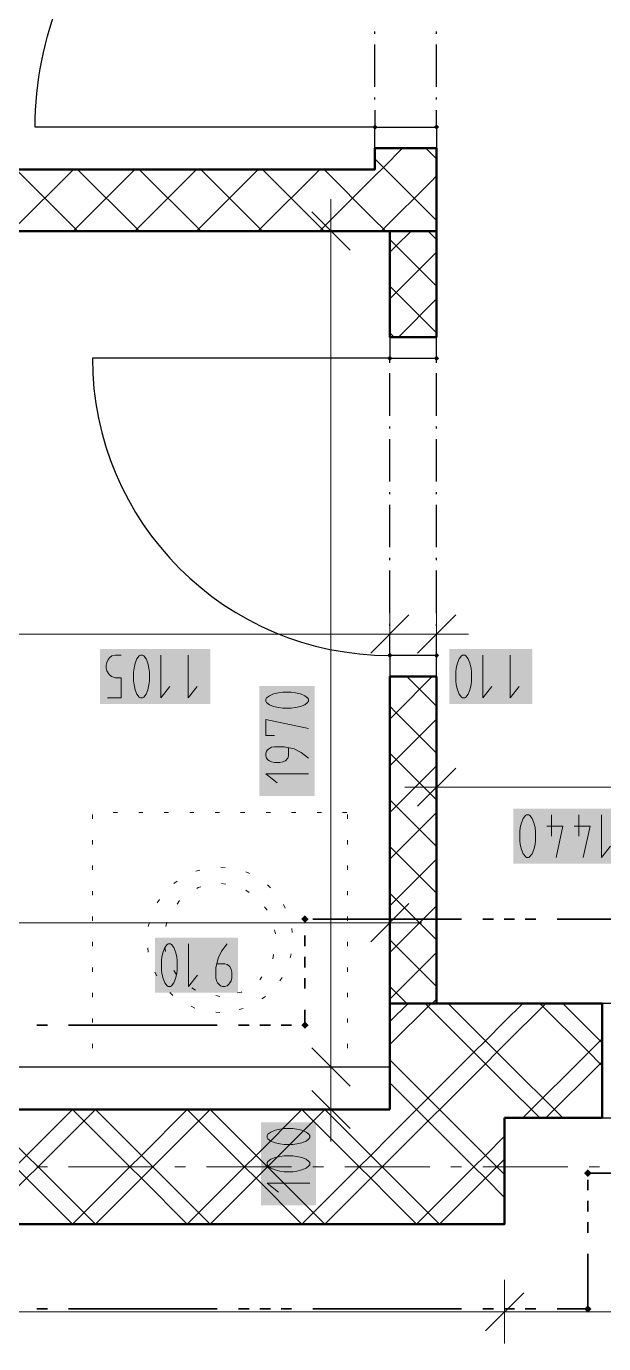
# Model space of a CAD drawing. Header units: millimetres. Extents: x 0 to 594, y 0 to 420.
# Drawn here: x 201.73 to 214.18, y 233.73 to 262.16 of the extents above; entities that cross this region are included whole.
import ezdxf

# ---------------------------------------------------------------- set-up
doc = ezdxf.new("R2010")
doc.units = ezdxf.units.MM
doc.header["$LTSCALE"] = 8
for name, color, linetype in [('PDF_Dvere', 7, 'Continuous'), ('PDF_Instalacni prizdivka do 1m', 7, 'Continuous'), ('PDF_Koty delkove', 7, 'Continuous'), ('PDF_Osy hlavni', 7, 'Continuous'), ('PDF_Pozarni useky', 7, 'Continuous'), ('PDF_Pricky zdene', 7, 'Continuous'), ('PDF_Sanita', 7, 'Continuous'), ('PDF_Steny akusticke', 7, 'Continuous')]:
    doc.layers.add(name, color=color, linetype=linetype)

msp = doc.modelspace()

# ---------------------------------------------------------------- linework, layer by layer
at = {"layer": 'PDF_Dvere', "lineweight": 25}
for points in [[(209.248, 260.352), (209.248, 259.988), (201.921, 259.988, -0.414214), (209.248, 267.315), (209.248, 266.535)], [(209.569, 254.997), (203.157, 254.997, 0.414213), (209.569, 248.586), (209.569, 248.996)]]:
    msp.add_lwpolyline(points, format="xyb", dxfattribs=at)
for points in [[(209.248, 262.001), (209.248, 262.047)], [(210.576, 262.001), (210.576, 262.047)], [(209.248, 260.856), (209.248, 261.772)], [(210.576, 260.856), (210.576, 261.772)], [(209.248, 260.581), (209.248, 260.627)], [(210.576, 260.581), (210.576, 260.627)], [(210.576, 259.988), (210.576, 260.352)], [(209.569, 254.903), (209.569, 254.949)], [(210.576, 254.903), (210.576, 254.949)], [(209.569, 253.758), (209.569, 254.674)], [(210.576, 253.758), (210.576, 254.674)], [(209.569, 253.483), (209.569, 253.529)], [(210.576, 253.483), (210.576, 253.529)], [(209.569, 252.339), (209.569, 253.254)], [(210.576, 252.339), (210.576, 253.254)], [(209.569, 252.064), (209.569, 252.11)], [(210.576, 252.064), (210.576, 252.11)], [(209.569, 250.919), (209.569, 251.835)], [(210.576, 250.919), (210.576, 251.835)], [(209.569, 250.644), (209.569, 250.69)], [(210.576, 250.644), (210.576, 250.69)], [(209.569, 249.499), (209.569, 250.415)], [(210.576, 249.499), (210.576, 250.415)], [(209.569, 249.225), (209.569, 249.27)], [(210.576, 249.225), (210.576, 249.27)], [(210.576, 248.586), (210.576, 248.996)]]:
    msp.add_lwpolyline(points, dxfattribs=at)
for points in [[(210.576, 259.988), (210.576, 259.53), (209.248, 259.53), (209.248, 259.988)], [(210.576, 254.997), (210.576, 255.455), (209.569, 255.455), (209.569, 254.997)], [(210.576, 248.128), (210.576, 248.586), (209.569, 248.586), (209.569, 248.128)], [(214.148, 238.603), (214.606, 238.603), (214.606, 241.075), (214.148, 241.075)]]:
    msp.add_lwpolyline(points, close=True, dxfattribs=at)
at = {"layer": 'PDF_Dvere', "lineweight": 25, "transparency": 33554559}
for points in [[(209.248, 259.931), (209.191, 259.988), (209.305, 259.988), (209.248, 260.046)], [(210.576, 259.931), (210.519, 259.988), (210.633, 259.988), (210.576, 260.046)], [(209.569, 254.939), (209.511, 254.997), (209.626, 254.997), (209.569, 255.054)], [(210.576, 254.939), (210.519, 254.997), (210.633, 254.997), (210.576, 255.054)], [(209.569, 248.528), (209.511, 248.586), (209.626, 248.586), (209.569, 248.643)], [(210.576, 248.528), (210.519, 248.586), (210.633, 248.586), (210.576, 248.643)]]:
    msp.add_solid(points, dxfattribs=at)
at = {"layer": 'PDF_Instalacni prizdivka do 1m', "lineweight": 25}
msp.add_lwpolyline([(201.234, 238.786), (209.569, 238.786), (209.569, 239.702), (201.234, 239.702)], close=True, dxfattribs=at)
at = {"layer": 'PDF_Koty delkove', "lineweight": 18}
for points in [[(208.299, 257.744), (208.299, 258.431)], [(208.711, 257.332), (207.887, 258.157)], [(208.986, 257.744), (208.299, 257.744), (207.612, 257.744)], [(208.299, 238.786), (208.299, 239.702), (208.299, 257.744)], [(209.569, 249.734), (209.569, 249.047), (209.569, 248.36)], [(210.576, 249.734), (210.576, 249.047), (210.576, 248.36)], [(209.981, 249.459), (209.156, 248.635)], [(210.988, 249.459), (210.164, 248.635)], [(210.576, 249.047), (209.569, 249.047), (204.276, 249.047), (199.448, 249.047), (179.757, 249.047), (178.246, 249.047), (176.368, 249.047)], [(210.576, 249.047), (211.263, 249.047)], [(203.48, 247.673), (203.774, 247.673), (203.774, 248.1), (203.651, 248.1), (203.566, 248.131), (203.517, 248.177), (203.469, 248.253), (203.456, 248.313), (203.456, 248.375), (203.469, 248.436), (203.493, 248.497), (203.53, 248.542), (203.578, 248.574), (203.651, 248.589), (203.774, 248.589)], [(204.63, 248.589), (204.63, 247.673), (204.826, 247.917)], [(205.218, 248.589), (205.218, 247.673), (205.413, 247.917)], [(211.575, 248.589), (211.575, 247.673), (211.77, 247.917)], [(212.162, 248.589), (212.162, 247.673), (212.357, 247.917)], [(207.444, 247.79), (207.261, 247.79), (207.17, 247.778), (207.063, 247.753), (206.972, 247.717), (206.91, 247.668), (206.896, 247.643), (206.896, 247.595), (206.91, 247.57), (206.972, 247.521), (207.063, 247.485), (207.17, 247.46), (207.261, 247.447), (207.444, 247.447)], [(207.444, 247.447), (207.536, 247.46), (207.643, 247.485), (207.734, 247.521), (207.796, 247.57), (207.811, 247.595), (207.811, 247.643), (207.796, 247.668), (207.734, 247.717), (207.643, 247.753), (207.536, 247.778), (207.444, 247.79)], [(207.078, 246.86), (206.896, 246.86), (206.896, 247.203), (207.811, 247.008)], [(207.811, 246.371), (207.658, 246.494), (207.505, 246.567), (207.292, 246.616), (207.078, 246.616), (207.017, 246.603), (206.972, 246.579), (206.941, 246.555), (206.91, 246.518), (206.896, 246.469), (206.896, 246.421), (206.91, 246.371), (206.941, 246.335), (206.972, 246.31), (207.017, 246.286), (207.078, 246.273), (207.2, 246.273), (207.261, 246.286), (207.322, 246.31), (207.368, 246.371), (207.384, 246.421), (207.384, 246.592)], [(210.576, 246.428), (210.576, 245.741), (210.576, 245.054)], [(207.811, 246.029), (206.896, 246.029), (207.139, 245.833)], [(210.988, 246.153), (210.164, 245.329)], [(210.576, 245.741), (209.889, 245.741)], [(234.068, 245.741), (231.65, 245.741), (230.298, 245.741), (228.252, 245.741), (224.772, 245.741), (223.765, 245.741), (210.576, 245.741)], [(212.588, 244.243), (212.637, 244.304), (212.674, 244.396), (212.699, 244.503), (212.711, 244.594), (212.711, 244.777), (212.699, 244.869), (212.674, 244.976), (212.637, 245.067), (212.588, 245.129), (212.564, 245.144), (212.515, 245.144), (212.49, 245.129), (212.442, 245.067), (212.405, 244.976), (212.381, 244.869), (212.368, 244.777)], [(213.053, 245.144), (213.053, 244.686)], [(213.64, 245.144), (213.64, 244.686)], [(214.13, 245.144), (214.13, 244.228), (214.325, 244.472)], [(212.368, 244.777), (212.368, 244.594), (212.381, 244.503), (212.405, 244.396), (212.442, 244.304), (212.49, 244.243), (212.515, 244.228), (212.564, 244.228), (212.588, 244.243)], [(212.955, 244.9), (213.298, 244.9), (213.151, 244.228)], [(213.543, 244.9), (213.885, 244.9), (213.738, 244.228)], [(209.569, 243.504), (209.569, 242.817), (209.569, 242.13)], [(209.981, 243.229), (209.156, 242.405)], [(209.569, 242.817), (206.008, 242.817), (202.303, 242.817), (201.234, 242.817), (199.958, 242.817), (196.414, 242.817), (185.664, 242.817), (184.245, 242.817), (178.246, 242.817), (176.414, 242.817), (167.072, 242.817), (164.736, 242.817)], [(209.569, 242.817), (210.255, 242.817)], [(204.643, 241.809), (204.655, 241.718), (204.679, 241.611), (204.716, 241.52), (204.765, 241.458), (204.79, 241.443), (204.838, 241.443), (204.863, 241.458), (204.911, 241.52), (204.948, 241.611), (204.973, 241.718), (204.985, 241.809), (204.985, 241.992), (204.973, 242.084), (204.948, 242.191), (204.911, 242.282), (204.863, 242.344), (204.838, 242.359), (204.79, 242.359), (204.765, 242.344), (204.716, 242.282), (204.679, 242.191), (204.655, 242.084), (204.643, 241.992)], [(205.23, 242.359), (205.23, 241.443), (205.425, 241.687)], [(206.061, 242.359), (205.939, 242.206), (205.865, 242.053), (205.817, 241.84), (205.817, 241.626), (205.829, 241.565), (205.854, 241.52), (205.878, 241.489), (205.915, 241.458), (205.964, 241.443), (206.012, 241.443), (206.061, 241.458), (206.098, 241.489), (206.122, 241.52), (206.147, 241.565), (206.16, 241.626), (206.16, 241.748), (206.147, 241.809), (206.122, 241.87), (206.061, 241.916), (206.012, 241.932), (205.841, 241.932)], [(204.643, 241.992), (204.643, 241.809)], [(208.711, 239.289), (207.887, 240.114)], [(208.986, 239.702), (208.299, 239.702), (207.612, 239.702)], [(208.711, 238.374), (207.887, 239.198)], [(208.986, 238.786), (208.299, 238.786), (207.612, 238.786)], [(208.299, 238.786), (208.299, 238.099)], [(207.474, 238.374), (207.291, 238.374), (207.2, 238.361), (207.093, 238.337), (207.001, 238.3), (206.94, 238.252), (206.925, 238.227), (206.925, 238.179), (206.94, 238.154), (207.001, 238.105), (207.093, 238.069), (207.2, 238.044), (207.291, 238.031), (207.474, 238.031)], [(207.474, 238.031), (207.565, 238.044), (207.672, 238.069), (207.764, 238.105), (207.825, 238.154), (207.841, 238.179), (207.841, 238.227), (207.825, 238.252), (207.764, 238.3), (207.672, 238.337), (207.565, 238.361), (207.474, 238.374)], [(207.841, 237.2), (206.925, 237.2), (207.169, 237.004)], [(212.041, 235.107), (212.041, 234.42), (212.041, 233.733)], [(212.454, 234.832), (211.629, 234.008)], [(276.428, 234.42), (225.78, 234.42), (218.727, 234.42), (212.041, 234.42), (177.604, 234.42), (176.276, 234.42), (164.736, 234.42), (156.493, 234.42), (151.365, 234.42)]]:
    msp.add_lwpolyline(points, dxfattribs=at)
for points in [[(204.043, 248.222), (204.043, 248.039), (204.056, 247.948), (204.08, 247.841), (204.117, 247.749), (204.165, 247.688), (204.19, 247.673), (204.239, 247.673), (204.264, 247.688), (204.312, 247.749), (204.349, 247.841), (204.374, 247.948), (204.386, 248.039), (204.386, 248.222), (204.374, 248.313), (204.349, 248.421), (204.312, 248.512), (204.264, 248.574), (204.239, 248.589), (204.19, 248.589), (204.165, 248.574), (204.117, 248.512), (204.08, 248.421), (204.056, 248.313)], [(210.988, 248.222), (210.988, 248.039), (211, 247.948), (211.025, 247.841), (211.061, 247.749), (211.11, 247.688), (211.135, 247.673), (211.183, 247.673), (211.208, 247.688), (211.257, 247.749), (211.293, 247.841), (211.318, 247.948), (211.331, 248.039), (211.331, 248.222), (211.318, 248.313), (211.293, 248.421), (211.257, 248.512), (211.208, 248.574), (211.183, 248.589), (211.135, 248.589), (211.11, 248.574), (211.061, 248.512), (211.025, 248.421), (211, 248.313)], [(207.474, 237.787), (207.291, 237.787), (207.2, 237.774), (207.093, 237.75), (207.001, 237.713), (206.94, 237.665), (206.925, 237.64), (206.925, 237.591), (206.94, 237.567), (207.001, 237.518), (207.093, 237.481), (207.2, 237.456), (207.291, 237.444), (207.474, 237.444), (207.565, 237.456), (207.672, 237.481), (207.764, 237.518), (207.825, 237.567), (207.841, 237.591), (207.841, 237.64), (207.825, 237.665), (207.764, 237.713), (207.672, 237.75), (207.565, 237.774)]]:
    msp.add_lwpolyline(points, close=True, dxfattribs=at)
at = {"layer": 'PDF_Koty delkove', "color": 7, "lineweight": 18, "true_color": 0xffffff, "transparency": 33554559}
for points in [[(205.698, 248.726), (203.319, 248.726), (205.698, 247.536), (203.319, 247.536)], [(212.642, 248.726), (210.851, 248.726), (212.642, 247.536), (210.851, 247.536)], [(207.949, 245.549), (207.949, 247.927), (206.758, 245.549), (206.758, 247.927)], [(214.61, 245.282), (212.231, 245.282), (214.61, 244.091), (212.231, 244.091)], [(206.297, 242.497), (204.506, 242.497), (206.297, 241.306), (204.506, 241.306)], [(207.978, 236.719), (207.978, 238.511), (206.788, 236.719), (206.788, 238.511)]]:
    msp.add_solid(points, dxfattribs=at)
at = {"layer": 'PDF_Osy hlavni', "lineweight": 18}
for points in [[(202.185, 237.549), (201.956, 237.549)], [(204.474, 237.549), (202.643, 237.549)], [(205.161, 237.549), (204.932, 237.549)], [(207.451, 237.549), (205.619, 237.549)], [(208.138, 237.549), (207.909, 237.549)], [(210.428, 237.549), (208.596, 237.549)], [(211.115, 237.549), (210.886, 237.549)], [(213.404, 237.549), (211.573, 237.549)], [(214.091, 237.549), (213.862, 237.549)]]:
    msp.add_lwpolyline(points, dxfattribs=at)
at = {"layer": 'PDF_Pozarni useky', "lineweight": 35}
for points in [[(211.115, 242.896), (207.909, 242.896)], [(211.801, 242.896), (211.573, 242.896)], [(212.259, 242.896), (212.03, 242.896)], [(212.717, 242.896), (212.488, 242.896)], [(216.381, 242.896), (213.175, 242.896)], [(207.737, 242.31), (207.737, 242.539)], [(207.737, 241.852), (207.737, 242.081)], [(207.737, 241.394), (207.737, 241.623)], [(207.737, 240.606), (207.737, 240.936)], [(202.185, 240.606), (201.956, 240.606)], [(205.848, 240.606), (202.643, 240.606)], [(206.535, 240.606), (206.306, 240.606)], [(206.993, 240.606), (206.764, 240.606)], [(207.451, 240.606), (207.222, 240.606)], [(216.381, 237.412), (213.836, 237.412)], [(213.836, 237.043), (213.836, 237.272)], [(213.836, 236.585), (213.836, 236.814)], [(213.836, 236.128), (213.836, 236.356)], [(213.175, 234.481), (213.836, 234.481), (213.836, 235.67)], [(202.185, 234.481), (201.956, 234.481)], [(205.848, 234.481), (202.643, 234.481)], [(206.535, 234.481), (206.306, 234.481)], [(206.993, 234.481), (206.764, 234.481)], [(207.451, 234.481), (207.222, 234.481)], [(211.115, 234.481), (207.909, 234.481)], [(211.801, 234.481), (211.573, 234.481)], [(212.259, 234.481), (212.03, 234.481)], [(212.717, 234.481), (212.488, 234.481)]]:
    msp.add_lwpolyline(points, dxfattribs=at)
at = {"layer": 'PDF_Pozarni useky', "lineweight": 35, "transparency": 33554559}
for points in [[(207.737, 242.816), (207.657, 242.896), (207.817, 242.896), (207.737, 242.976)], [(207.817, 242.896), (207.737, 242.816), (207.737, 242.976), (207.657, 242.896)], [(207.817, 240.606), (207.737, 240.526), (207.737, 240.686), (207.657, 240.606)], [(207.737, 240.526), (207.657, 240.606), (207.817, 240.606), (207.737, 240.686)], [(213.836, 237.332), (213.755, 237.412), (213.916, 237.412), (213.836, 237.492)], [(213.916, 237.412), (213.836, 237.332), (213.836, 237.492), (213.755, 237.412)], [(213.836, 234.401), (213.755, 234.481), (213.916, 234.481), (213.836, 234.561)], [(213.916, 234.481), (213.836, 234.401), (213.836, 234.561), (213.755, 234.481)]]:
    msp.add_solid(points, dxfattribs=at)
at = {"layer": 'PDF_Pricky zdene', "lineweight": 50}
for points in [[(209.248, 259.53), (210.576, 259.53), (210.576, 257.928), (210.576, 257.744), (209.569, 257.744), (209.248, 257.744), (178.291, 257.744), (178.246, 257.744), (178.246, 259.072), (178.291, 259.072), (209.248, 259.072), (209.248, 259.53)], [(210.576, 255.455), (209.569, 255.455), (209.569, 257.515), (209.569, 257.744), (210.576, 257.744), (210.576, 257.515), (210.576, 255.455)], [(209.569, 248.128), (210.576, 248.128)], [(209.569, 248.128), (209.569, 246.067), (209.569, 241.075), (210.576, 241.075), (210.576, 246.067), (210.576, 248.128)]]:
    msp.add_lwpolyline(points, dxfattribs=at)
at = {"layer": 'PDF_Pricky zdene', "lineweight": 9}
for points in [[(209.843, 259.53), (209.431, 259.118), (209.248, 259.301)], [(210.576, 259.301), (210.379, 259.499), (210.347, 259.53)], [(202.745, 259.072), (201.463, 257.79), (201.417, 257.744)], [(202.837, 257.744), (202.791, 257.79), (201.509, 259.072)], [(204.073, 259.072), (202.791, 257.79), (202.745, 257.744)], [(204.165, 257.744), (204.119, 257.79), (202.837, 259.072)], [(205.401, 259.072), (204.119, 257.79), (204.073, 257.744)], [(205.493, 257.744), (205.447, 257.79), (204.165, 259.072)], [(206.729, 259.072), (205.447, 257.79), (205.401, 257.744)], [(206.821, 257.744), (206.775, 257.79), (205.493, 259.072)], [(208.057, 259.072), (206.775, 257.79), (206.729, 257.744)], [(208.149, 257.744), (208.103, 257.79), (206.821, 259.072)], [(210.576, 258.935), (210.456, 258.815), (209.431, 257.79), (209.248, 257.973), (208.149, 259.072)], [(209.431, 259.118), (209.248, 258.935)], [(210.576, 257.973), (210.547, 258.002), (209.431, 259.118)], [(209.248, 258.935), (208.103, 257.79), (208.057, 257.744)], [(209.431, 257.79), (209.385, 257.744)], [(209.477, 257.744), (209.431, 257.79)], [(210.027, 257.744), (209.706, 257.424), (209.569, 257.561)], [(210.576, 257.561), (210.393, 257.744)], [(209.706, 257.424), (209.569, 257.286)], [(210.576, 257.286), (209.706, 256.416), (209.569, 256.554)], [(210.576, 256.554), (209.706, 257.424)], [(209.706, 256.416), (209.569, 256.279)], [(210.576, 255.546), (209.706, 256.416)], [(210.576, 256.279), (209.752, 255.455)], [(209.66, 255.455), (209.569, 255.546)], [(210.484, 248.128), (209.706, 247.349), (209.569, 247.487)], [(210.576, 247.487), (209.935, 248.128)], [(209.706, 247.349), (209.569, 247.212)], [(210.576, 246.479), (209.706, 247.349)], [(210.576, 247.212), (209.706, 246.342), (209.569, 246.204)], [(210.576, 245.472), (209.706, 246.342), (209.569, 246.479)], [(210.576, 246.204), (209.706, 245.334), (209.569, 245.197)], [(210.576, 244.464), (209.706, 245.334), (209.569, 245.472)], [(210.576, 245.197), (209.706, 244.327), (209.569, 244.189)], [(210.576, 243.457), (209.706, 244.327), (209.569, 244.464)], [(210.576, 244.189), (209.706, 243.319), (209.569, 243.182)], [(210.576, 242.449), (209.706, 243.319), (209.569, 243.457)], [(210.576, 243.182), (209.706, 242.312), (209.569, 242.174)], [(210.576, 241.442), (209.706, 242.312), (209.569, 242.449)], [(210.576, 242.174), (209.706, 241.304), (209.569, 241.167)], [(209.935, 241.075), (209.706, 241.304), (209.569, 241.442)], [(210.576, 241.167), (210.484, 241.075)]]:
    msp.add_lwpolyline(points, dxfattribs=at)
at = {"layer": 'PDF_Sanita', "lineweight": 13}
for points in [[(203.157, 245.197), (203.157, 245.197)], [(203.157, 245.197), (203.157, 245.197)], [(203.157, 245.057), (203.157, 245.149)], [(203.696, 245.197), (203.604, 245.197)], [(204.246, 245.197), (204.154, 245.197)], [(204.795, 245.197), (204.703, 245.197)], [(205.345, 245.197), (205.253, 245.197)], [(205.894, 245.197), (205.802, 245.197)], [(206.444, 245.197), (206.352, 245.197)], [(206.993, 245.197), (206.902, 245.197)], [(207.543, 245.197), (207.451, 245.197)], [(208.092, 245.197), (208.001, 245.197)], [(208.642, 245.197), (208.55, 245.197)], [(208.653, 245.197), (208.653, 245.197)], [(208.653, 245.197), (208.653, 245.197)], [(208.653, 245.057), (208.653, 245.149)], [(203.157, 244.508), (203.157, 244.599)], [(208.653, 244.508), (208.653, 244.599)], [(203.157, 243.958), (203.157, 244.05)], [(205.385, 243.929), (205.473, 243.953)], [(205.924, 244.018), (206.016, 244.01)], [(206.462, 243.915), (206.544, 243.877)], [(208.653, 243.958), (208.653, 244.05)], [(204.908, 243.661), (204.983, 243.713)], [(205.939, 243.664), (206.029, 243.646)], [(206.931, 243.635), (206.996, 243.57)], [(203.157, 243.409), (203.157, 243.5)], [(205.406, 243.556), (205.438, 243.577), (205.49, 243.588)], [(206.462, 243.517), (206.538, 243.467)], [(208.653, 243.409), (208.653, 243.5)], [(204.553, 243.245), (204.605, 243.32)], [(204.98, 243.22), (205.031, 243.296)], [(206.869, 243.162), (206.92, 243.086)], [(207.276, 243.211), (207.314, 243.128)], [(203.157, 242.859), (203.157, 242.951)], [(204.361, 242.732), (204.385, 242.821)], [(204.741, 242.736), (204.759, 242.826)], [(208.653, 242.859), (208.653, 242.951)], [(207.083, 242.667), (207.101, 242.578)], [(207.454, 242.694), (207.462, 242.603)], [(203.157, 242.31), (203.157, 242.401)], [(204.358, 242.185), (204.35, 242.276)], [(204.734, 242.197), (204.716, 242.287)], [(208.653, 242.31), (208.653, 242.401)], [(207.062, 242.128), (207.044, 242.039)], [(207.443, 242.147), (207.42, 242.059)], [(203.157, 241.76), (203.157, 241.852)], [(204.542, 241.67), (204.504, 241.753)], [(204.96, 241.707), (204.909, 241.783)], [(206.811, 241.649), (206.768, 241.586)], [(208.653, 241.76), (208.653, 241.852)], [(205.377, 241.362), (205.301, 241.412)], [(207.246, 241.638), (207.193, 241.563)], [(203.157, 241.211), (203.157, 241.302)], [(204.893, 241.25), (204.828, 241.314)], [(205.905, 241.228), (205.815, 241.246)], [(206.375, 241.323), (206.372, 241.321), (206.286, 241.304)], [(206.886, 241.227), (206.811, 241.174)], [(208.653, 241.211), (208.653, 241.302)], [(205.366, 240.975), (205.283, 241.013)], [(205.905, 240.879), (205.814, 240.887)], [(206.406, 240.964), (206.318, 240.941)], [(203.157, 240.661), (203.157, 240.753)], [(208.653, 240.661), (208.653, 240.753)], [(203.157, 240.112), (203.157, 240.203)], [(208.653, 240.112), (208.653, 240.203)], [(203.157, 239.702), (203.157, 239.702)], [(203.157, 239.702), (203.157, 239.702)], [(203.696, 239.702), (203.604, 239.702)], [(204.246, 239.702), (204.154, 239.702)], [(204.795, 239.702), (204.703, 239.702)], [(205.345, 239.702), (205.253, 239.702)], [(205.894, 239.702), (205.802, 239.702)], [(206.444, 239.702), (206.352, 239.702)], [(206.993, 239.702), (206.902, 239.702)], [(207.543, 239.702), (207.451, 239.702)], [(208.092, 239.702), (208.001, 239.702)], [(208.642, 239.702), (208.55, 239.702)], [(208.653, 239.702), (208.653, 239.702)], [(208.653, 239.702), (208.653, 239.702)]]:
    msp.add_lwpolyline(points, dxfattribs=at)
at = {"layer": 'PDF_Steny akusticke', "lineweight": 9}
for points in [[(209.569, 240.682), (209.962, 241.075)], [(209.569, 240.187), (210.457, 241.075)], [(212.041, 239.363), (211.629, 239.775), (211.382, 240.022), (210.329, 241.075)], [(212.041, 239.857), (211.877, 240.022), (211.629, 240.269), (210.823, 241.075)], [(212.041, 240.682), (212.435, 241.075)], [(212.041, 240.187), (212.93, 241.075)], [(214.148, 239.729), (214.102, 239.775), (213.855, 240.022), (212.802, 241.075)], [(214.148, 240.224), (214.102, 240.269), (213.296, 241.075)], [(209.569, 238.209), (211.382, 240.022), (211.629, 240.269), (212.041, 240.682)], [(212.435, 238.603), (213.855, 240.022), (214.102, 240.269), (214.148, 240.315)], [(209.569, 237.714), (211.629, 239.775), (211.877, 240.022), (212.041, 240.187)], [(212.041, 237.384), (211.877, 237.549), (211.629, 237.797), (209.569, 239.857)], [(213.296, 238.603), (212.041, 239.857)], [(212.93, 238.603), (214.102, 239.775), (214.148, 239.821)], [(212.041, 236.89), (211.629, 237.302), (211.382, 237.549), (209.569, 239.363)], [(212.802, 238.603), (212.041, 239.363)], [(203.222, 236.313), (201.985, 237.549), (201.738, 237.797), (200.749, 238.786)], [(201.738, 237.797), (202.727, 238.786)], [(201.985, 237.549), (203.222, 238.786)], [(203.963, 237.549), (202.727, 238.786)], [(205.694, 236.313), (204.458, 237.549), (204.211, 237.797), (203.222, 238.786)], [(204.211, 237.797), (205.2, 238.786)], [(204.458, 237.549), (205.694, 238.786)], [(206.436, 237.549), (205.2, 238.786)], [(208.167, 236.313), (206.931, 237.549), (206.684, 237.797), (205.694, 238.786)], [(206.684, 237.797), (207.673, 238.786)], [(206.931, 237.549), (208.167, 238.786)], [(208.909, 237.549), (207.673, 238.786)], [(209.569, 237.384), (209.404, 237.549), (209.156, 237.797), (208.167, 238.786)], [(209.156, 237.797), (209.569, 238.209)], [(212.041, 238.209), (211.629, 237.797), (211.382, 237.549), (210.146, 236.313), (209.569, 236.89)], [(201.491, 237.549), (201.738, 237.797)], [(203.963, 237.549), (204.211, 237.797)], [(206.436, 237.549), (206.684, 237.797)], [(208.909, 237.549), (209.156, 237.797)], [(209.404, 237.549), (209.569, 237.714)], [(212.041, 237.714), (211.877, 237.549), (211.629, 237.302), (210.64, 236.313), (209.569, 237.384)], [(200.749, 236.313), (201.738, 237.302), (201.491, 237.549), (200.254, 236.313)], [(201.738, 237.302), (201.985, 237.549)], [(203.222, 236.313), (204.211, 237.302), (203.963, 237.549), (202.727, 236.313)], [(204.211, 237.302), (204.458, 237.549)], [(205.694, 236.313), (206.684, 237.302), (206.436, 237.549), (205.2, 236.313)], [(206.684, 237.302), (206.931, 237.549)], [(209.569, 236.89), (209.156, 237.302), (208.909, 237.549), (207.673, 236.313)], [(209.156, 237.302), (209.404, 237.549)], [(202.727, 236.313), (201.738, 237.302)], [(205.2, 236.313), (204.211, 237.302)], [(207.673, 236.313), (206.684, 237.302)], [(208.167, 236.313), (209.156, 237.302)]]:
    msp.add_lwpolyline(points, dxfattribs=at)
at = {"layer": 'PDF_Steny akusticke', "lineweight": 50}
for points in [[(212.041, 241.075), (210.576, 241.075), (209.569, 241.075), (209.569, 238.786)], [(214.148, 241.075), (213.049, 241.075), (212.041, 241.075)], [(214.148, 241.075), (214.148, 238.603)], [(185.664, 238.648), (184.245, 238.648), (178.246, 238.648), (178.246, 236.45), (177.604, 236.45), (177.604, 236.313), (185.664, 236.313), (209.569, 236.313)], [(209.569, 238.786), (185.664, 238.786), (185.664, 238.648)], [(209.569, 236.313), (212.041, 236.313), (212.041, 238.603)], [(212.041, 238.603), (213.049, 238.603), (214.148, 238.603)]]:
    msp.add_lwpolyline(points, dxfattribs=at)

doc.saveas('drawing.dxf')
